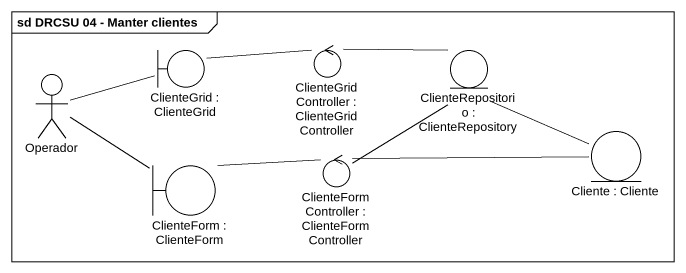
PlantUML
@startuml
mainframe sd DRCSU 04 - Manter clientes
boundary "ClienteGrid : ClienteGrid" as ClienteGrid
control "ClienteGridController : ClienteGridController" as ClienteGridController
entity "ClienteRepositorio : ClienteRepository" as ClienteRepositorio
actor Operador
entity "Cliente : Cliente" as Cliente
boundary "ClienteForm : ClienteForm" as ClienteForm
control "ClienteFormController : ClienteFormController" as ClienteFormController
ClienteGrid -right- ClienteGridController
ClienteGridController -right- ClienteRepositorio
ClienteRepositorio -right- Cliente
Operador -right- ClienteGrid
Operador -right- ClienteForm
ClienteForm -right- ClienteFormController
ClienteFormController -up- ClienteRepositorio
ClienteFormController -right- Cliente
@enduml
